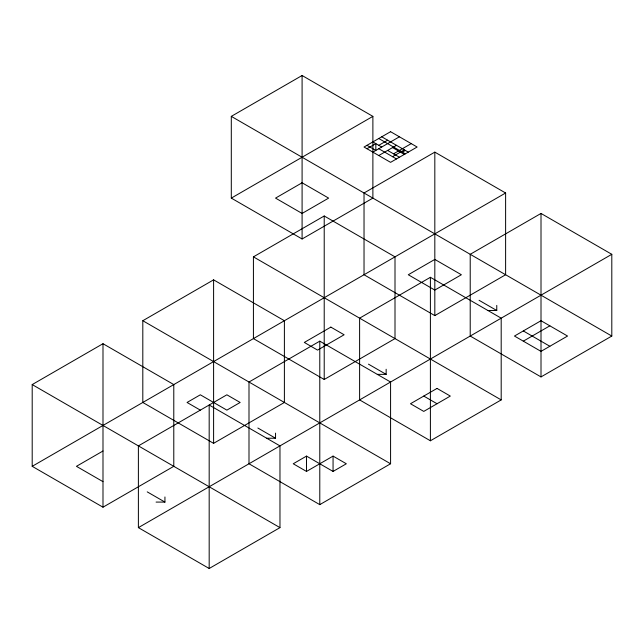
<?xml version="1.0" encoding="UTF-8"?>
<svg xmlns="http://www.w3.org/2000/svg" width="644" height="644" viewBox="0 0 644 644"><rect width="100%" height="100%" fill="white"/><g stroke="black" fill="none" stroke-linecap="round" stroke-linejoin="round"><path stroke-width="0.97" d="M231.301 116.371L302.092 75.501L372.884 116.371L372.884 198.111L302.092 238.98L231.301 198.111L231.301 116.371L611.8 336.047L611.8 254.308L541.008 213.438L470.217 254.308L470.217 336.047L541.008 376.917L611.8 336.047M231.301 198.111L372.884 116.371M366.983 148.724L375.83 143.62L375.83 150.43L366.983 145.319M378.777 145.319L387.632 140.215M372.884 152.129L399.425 136.802M378.777 155.534L396.479 145.319M393.524 153.835L411.226 143.62M392.542 156.669L404.343 149.859M402.379 152.129L405.326 150.43M32.2 384.581L102.992 343.711L173.783 384.581L173.783 466.328L102.992 507.198L32.2 466.328L32.2 384.581L279.971 527.629L279.971 445.889L209.179 405.02L209.179 568.499L279.971 527.629M142.807 320.72L213.599 279.85L284.39 320.72L284.39 402.468L213.599 443.338L142.807 402.468L142.807 320.72L390.578 463.769L390.578 382.029L319.786 341.159L248.995 382.029L248.995 463.769L319.786 504.638L390.578 463.769M253.422 256.859L324.214 215.99L395.005 256.859L395.005 338.607L324.214 379.477L253.422 338.607L253.422 256.859L501.193 399.908L501.193 318.168L430.401 277.298L359.61 318.168L359.61 399.908L430.401 440.778L501.193 399.908M434.821 152.129L364.029 192.999L364.029 274.747L434.821 315.616L505.612 274.747L505.612 192.999L434.821 152.129L434.821 315.616M32.2 466.328L505.612 192.999M102.992 451.001L76.443 466.328L102.992 481.656M200.324 410.131L187.058 402.468L200.324 394.804L226.873 410.131L240.148 402.468L226.873 394.804L138.388 445.889L138.388 527.629L611.8 254.308M306.512 456.105L293.237 463.769L306.512 471.432L333.061 456.105L346.335 463.769L333.061 471.432L306.512 456.105L306.512 471.432M523.314 341.159L549.855 325.832M487.919 310.505L496.766 310.505L496.766 305.393M377.303 374.365L386.15 374.365L386.15 369.254M266.697 438.226L275.543 438.226L275.543 433.114M156.081 502.087L164.936 502.087L164.936 496.975M381.731 136.802L408.28 152.129M378.777 138.508L405.326 153.835M392.542 147.589L404.343 154.399M372.884 141.913L381.731 147.025M387.632 150.43L399.425 157.241M378.777 148.724L396.479 158.947M479.064 300.289L496.766 310.505M523.314 330.944L549.855 346.271M368.457 364.15L386.15 374.365M423.76 396.076L437.034 403.74M257.85 428.01L275.543 438.226M147.235 491.871L164.936 502.087M138.388 527.629L209.179 568.499M541.008 213.438L541.008 376.917M430.401 277.298L430.401 440.778M333.061 456.105L333.061 471.432M324.214 215.99L324.214 379.477M319.786 341.159L319.786 504.638M302.092 75.501L302.092 238.98M213.599 279.85L213.599 443.338M102.992 343.711L102.992 507.198M302.092 182.783L275.543 198.111L302.092 213.438L328.633 198.111L302.092 182.783M390.578 131.698L364.029 147.025L390.578 162.352L417.127 147.025L390.578 131.698M434.821 259.419L408.28 274.747L434.821 290.074L461.37 274.747L434.821 259.419M330.847 327.112L304.306 342.439L317.572 350.103L344.121 334.775L330.847 327.112M541.008 320.72L514.459 336.047L541.008 351.374L567.557 336.047L541.008 320.72M437.034 388.413L410.486 403.74L423.76 411.403L450.309 396.076L437.034 388.413"/></g></svg>
